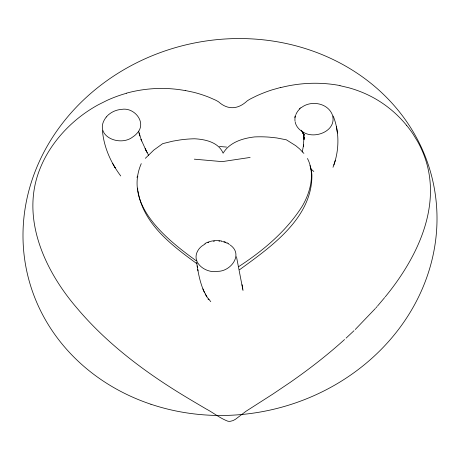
<?xml version="1.0" encoding="UTF-8"?>
<svg xmlns="http://www.w3.org/2000/svg" width="460" height="460" viewBox="0 0 460 460"><rect width="100%" height="100%" fill="white"/><g stroke="black" fill="none" stroke-linecap="round" stroke-linejoin="round"><path stroke-width="0.69" d="M294.843 117.587L295.136 116.001M302.249 152.001L303.583 144.934L303.335 146.665L303.957 137.787L304.077 139.535L303.284 133.187L303.594 134.872L302.755 132.049L303.859 135.108L302.726 132.514L304.48 135.246L301.248 130.214M332.988 167.285C339.359 151.047 339.658 132.233 333.201 115.995M335.363 160.241L333.851 165.002M295.855 114.603L296.016 114.206M296.194 113.815L296.378 113.43M197.518 251.235C191.216 263.269 206.482 273.648 217.58 271.337C230.713 271.601 243.714 254.455 230.247 245.065M296.579 113.045L297.016 112.292M197.708 250.884L198.864 249.136M141.26 163.633C123.326 205.097 166.94 239.602 196.357 260.866M297.252 111.918L298.293 110.503M106.076 117.265C92.339 135.499 119.588 147.418 132.796 136.93A18.9 16.934 -12.5 0 0 136.827 133.498C147.367 122.958 134.464 106.962 121.647 109.388A20.821 18.653 -12.6 0 0 116.851 110.245L115 110.871A20.884 18.705 -12.6 0 0 109.992 113.585L108.577 114.695M385.233 296.872C416.386 258.899 442.244 207.126 424.867 157.498A124.855 112.504 -12.8 0 0 417.553 141.387L413.057 134.061A132.583 119.468 -12.8 0 0 406.646 125.413M384.704 297.522L377.562 306.003M199.128 248.791L199.404 248.457M106.202 117.11L106.467 116.8M136.885 177.267L137.873 176.157M377.027 306.619L375.958 307.838M145.337 158.332L153.778 150.092L162.702 143.646L172.839 141.151L180.136 139.926A47.035 16.962 -9.5 0 1 194.557 138.782C205.281 139.334 218.494 142.192 223.117 153.203C229.563 142.295 242.753 138.264 254.616 136.919A47.035 17.75 1.7 0 1 269.422 137.155L276.655 137.931L286.373 139.817L295.734 145.688L299.632 148.925L303.916 153.416M106.599 116.644L108.244 114.983M298.574 110.17L299.172 109.514M375.423 308.441L355.229 329.515M199.697 248.124L200.307 247.468M299.483 109.198L300.121 108.594M354.022 330.683L346.046 338.157M200.635 247.152L201.308 246.531M344.551 339.52C327.503 354.965 309.287 369.087 290.409 382.231M299.471 108.824L300.788 107.698M201.664 246.232L205.246 243.869M301.139 107.749L301.841 107.226M290.047 382.484L272.849 394.082L245.945 411.303L235.486 419.273L233.065 420.578L230.391 421.291A7.532 6.785 -12.8 0 1 227.729 421.164C219.943 418.169 213.319 412.735 205.942 408.842C194.338 401.994 182.706 395.203 171.367 387.929C159.896 380.604 148.661 372.899 137.781 364.717C115.65 348.065 94.909 329.412 77.061 308.188C44.988 271.055 20.355 218.299 39.732 169.441A120.583 108.658 -12.8 0 1 47.851 152.852L48.495 151.771A129.938 117.081 -12.8 0 1 58.334 137.914L59.8 136.143A133.463 120.261 -12.8 0 1 67.562 127.73L68.132 127.167A132.911 119.761 -12.8 0 1 76.883 119.272L77.912 118.433A128.926 116.173 -12.8 0 1 87.67 111.222L88.383 110.751A126.149 113.672 -12.8 0 1 98.152 104.845L107.145 100.343A121.463 109.451 -12.8 0 1 126.569 93.248L126.661 93.225M238.763 266.576C263.275 250.66 286.557 230.989 302.295 206.109C310.488 192.102 315.296 173.702 307.458 158.481M302.203 106.979C311.765 100.291 327.52 103.172 332.189 114.413C337.95 130.772 314.203 140.208 302.473 131.669A18.912 16.945 -12.4 0 1 298.534 128.478L297.562 127.288A16.686 14.95 -12.4 0 1 295.521 123.32L295.142 121.825M239.493 269.784C270.75 246.928 312.328 218.293 311.903 174.99A35.575 24.173 -69.2 0 0 309.965 165.577M204.93 243.524C210.019 240.77 216.073 239.924 221.743 241.028M280.761 87.434L272.268 89.815A122.463 110.348 -12.8 0 0 260.9 93.989A133.549 120.342 -12.8 0 0 256.433 95.939L250.936 98.653A47.782 43.056 -12.8 0 0 247.21 100.884C238.177 109.388 227.924 110.245 218.506 101.775A46.931 42.291 -12.8 0 0 215.452 100.084L209.38 97.405A123.061 110.883 -12.8 0 0 193.654 92.293L185.208 90.505M250.131 157.441L222.197 161.627L194.31 159.171M226.556 147.062L219.454 146.498M339.974 85.681L348.416 87.665A116.15 104.662 -12.8 0 1 365.936 93.972L368.328 95.093A115.218 103.816 -12.8 0 1 377.936 100.32L380.138 101.7A120.261 108.364 -12.8 0 1 387.952 107.215L390.862 109.537A127.104 114.534 -12.8 0 1 397.101 115.086L399.487 117.438A132.457 119.353 -12.8 0 1 406.628 125.39M221.68 241.465L222.605 241.655M223.692 241.511L225.463 242.115M227.102 242.84L228.712 243.731M207.943 299.011L209.007 299.655M228.729 244.064L229.505 244.547M197.018 263.775C171.89 245.485 142.841 223.612 137.937 190.739M310.73 168.803L313.823 171.488M210.772 301.656L206.873 296.838L203.722 290.852M120.738 175.95C110.871 162.823 103.845 147.16 102.453 130.68M205.195 293.98L206.873 296.838M114.523 166.675L115.253 167.917L112.706 163.547M147.177 152.662L145.165 148.735L148.706 155.503M145.946 150.259L141.001 139.294L141.64 140.984L138.581 131.152M196.604 262.171C197.995 271.71 199.692 281.342 203.475 290.26M202.871 288.88L204.32 292.226M139.322 134.205L139.765 135.982L139.018 132.934M236.48 256.772L243.024 290.502M303.824 136.252L304.129 137.942L303.284 133.187M242.069 284.705L242.828 289.202M197.156 265.897L197.386 267.306M197.754 269.422L197.99 270.831M336.455 126.678L337.404 133.038M137.649 188.111L137.776 189.422M295.015 121.049L294.946 120.261A15.945 14.289 -12.4 0 1 295.573 115.402M280.795 87.573A125.396 112.993 -12.8 0 1 340.003 85.566M126.632 93.115A120.779 108.83 -12.8 0 1 185.184 90.585M213.486 241.27A23.604 21.143 -12.5 0 1 214.406 241.161M218.902 241.103A23.604 21.143 -12.5 0 1 219.828 241.189M223.525 241.885A21.821 19.544 -12.5 0 1 227.079 243.19M207.92 242.667A21.821 19.544 -12.5 0 1 208.84 242.345M150.949 404.259A207.977 187.404 -12.8 0 0 435.217 193.85A207.977 187.404 -12.8 0 0 103.834 82.921A207.977 187.404 -12.8 0 0 150.949 404.259"/></g></svg>
